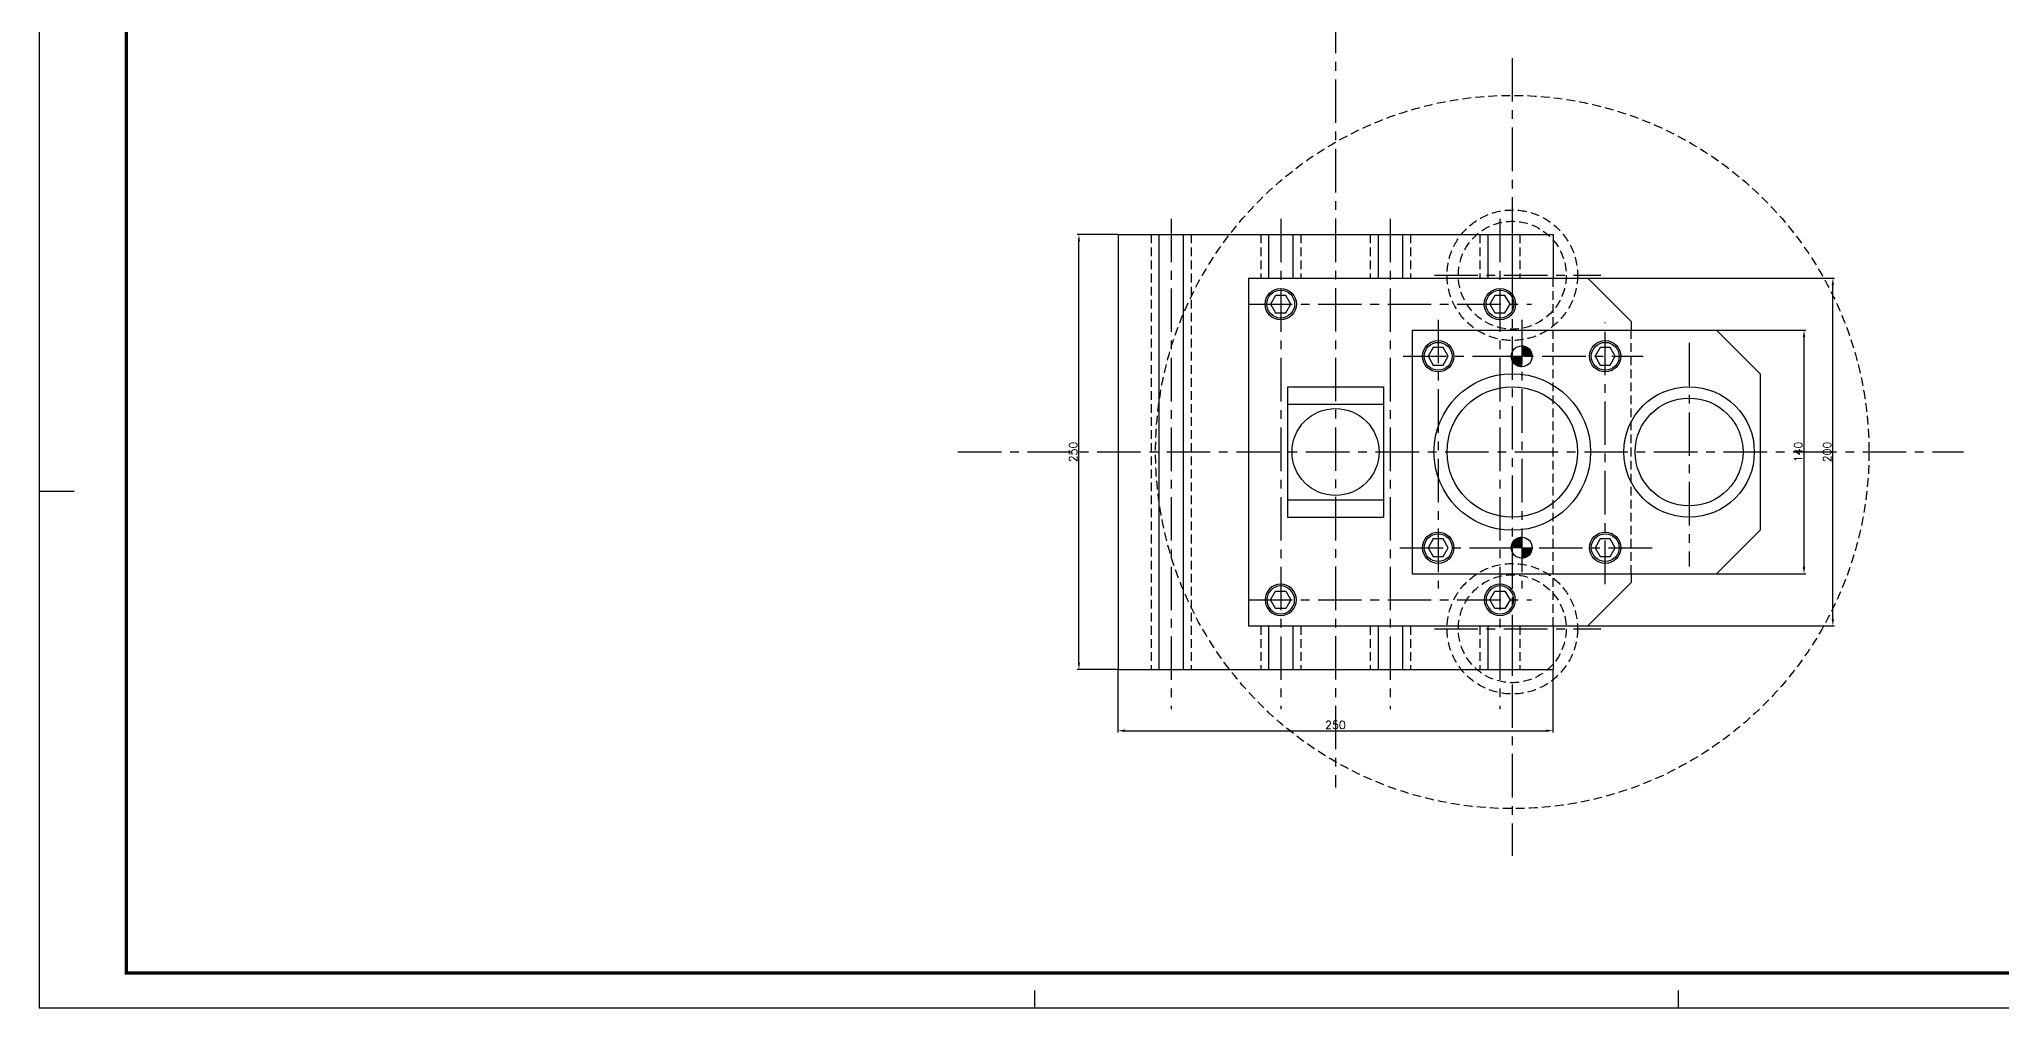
# Model space of a CAD drawing. Extents: x -21308 to -16735, y 11657 to 13517.
# Drawn here: x -18931 to -17803, y 11657 to 12214 of the extents above; entities that cross this region are included whole.
import ezdxf

# ---------------------------------------------------------------- set-up
doc = ezdxf.new("R2010")
doc.units = 0
doc.header["$LTSCALE"] = 20
doc.header["$MEASUREMENT"] = 0
doc.linetypes.add('CENTER', pattern=[2, 1.25, -0.25, 0.25, -0.25])
doc.linetypes.add('HIDDEN', pattern=[0.375, 0.25, -0.125])
doc.layers.get('0').update_dxf_attribs({"linetype": 'CONTINUOUS'})
doc.layers.get('DEFPOINTS').update_dxf_attribs({"linetype": 'CONTINUOUS'})
for name, color, linetype in [('CL', 1, 'CENTER'), ('CO', 3, 'CONTINUOUS'), ('OC', 1, 'HIDDEN')]:
    doc.layers.add(name, color=color, linetype=linetype)
doc.styles.add('ROMANS', font='ROMANS.SHX')
doc.dimstyles.new('2', dxfattribs={"dimscale": 2, "dimtxt": 2.3, "dimasz": 2, "dimexe": 0.5, "dimexo": 0.0625, "dimgap": 0.5, "dimtad": 1, "dimdec": 4, "dimdsep": 46, "dimtxsty": 'ROMANS', "dimcen": -2, "dimclrt": 7, "dimadec": 0, "dimazin": 0, "dimtfac": 0.869565, "dimtdec": 4, "dimtmove": 0, "dimatfit": 3, "dimfxl": 1, "dimtolj": 1, "dimarcsym": 0})

# ---------------------------------------------------------------- blocks, each defined once
blk = doc.blocks.new('12912S')
blk.add_lwpolyline([(-2.9, 5), (-5.8, 0), (-2.9, -5), (2.9, -5), (5.8, 0), (2.9, 5)], close=True)
blk.add_circle((0, 0), 9)
at = {"color": 1}
blk.add_circle((0, 0), 8, dxfattribs=at)
blk = doc.blocks.new('*D424')
at = {"layer": 'CO', "color": 0, "lineweight": -2}
for p, q in [((-17967, 12046.4), (-17915.9, 12046.4)), ((-17916.9, 11910.4), (-17916.9, 12042.4)), ((-17967, 11906.4), (-17915.9, 11906.4))]:
    blk.add_line(p, q, dxfattribs=at)
at = {"layer": 'CO', "color": 0}
for points in [[(-17917.6, 12042.4), (-17916.2, 12042.4), (-17916.9, 12046.4)], [(-17917.6, 11910.4), (-17916.2, 11910.4), (-17916.9, 11906.4)]]:
    blk.add_solid(points, dxfattribs=at)
at = {"layer": 'DEFPOINTS', "color": 0}
for p in [(-17967.2, 12046.4), (-17916.9, 12046.4), (-17967.2, 11906.4)]:
    blk.add_point(p, dxfattribs=at)
at = {"layer": 'CO', "color": 7, "insert": (-17920.2, 11976.4), "char_height": 4.6, "attachment_point": 5, "rotation": 90, "style": 'ROMANS'}
blk.add_mtext('\\A1;140', dxfattribs=at)
blk = doc.blocks.new('*D425')
at = {"layer": 'CO', "color": 0, "lineweight": -2}
for p, q in [((-18041, 12076.4), (-17899.3, 12076.4)), ((-17900.3, 11880.4), (-17900.3, 12072.4)), ((-18041, 11876.4), (-17899.3, 11876.4))]:
    blk.add_line(p, q, dxfattribs=at)
at = {"layer": 'CO', "color": 0}
for points in [[(-17901, 12072.4), (-17899.7, 12072.4), (-17900.3, 12076.4)], [(-17901, 11880.4), (-17899.7, 11880.4), (-17900.3, 11876.4)]]:
    blk.add_solid(points, dxfattribs=at)
at = {"layer": 'DEFPOINTS', "color": 0}
for p in [(-18041.2, 12076.4), (-17900.3, 12076.4), (-18041.2, 11876.4)]:
    blk.add_point(p, dxfattribs=at)
at = {"layer": 'CO', "color": 7, "insert": (-17903.6, 11976.4), "char_height": 4.6, "attachment_point": 5, "rotation": 90, "style": 'ROMANS'}
blk.add_mtext('\\A1;200', dxfattribs=at)
blk = doc.blocks.new('*D426')
at = {"layer": 'CO', "color": 0, "lineweight": -2}
for p, q in [((-18311.3, 12101.4), (-18334.6, 12101.4)), ((-18333.6, 11855.4), (-18333.6, 12097.4)), ((-18311.3, 11851.4), (-18334.6, 11851.4))]:
    blk.add_line(p, q, dxfattribs=at)
at = {"layer": 'CO', "color": 0}
for points in [[(-18334.3, 12097.4), (-18333, 12097.4), (-18333.6, 12101.4)], [(-18334.3, 11855.4), (-18333, 11855.4), (-18333.6, 11851.4)]]:
    blk.add_solid(points, dxfattribs=at)
at = {"layer": 'DEFPOINTS', "color": 0}
for p in [(-18333.6, 12101.4), (-18311.2, 12101.4), (-18311.2, 11851.4)]:
    blk.add_point(p, dxfattribs=at)
at = {"layer": 'CO', "color": 7, "insert": (-18336.9, 11976.4), "char_height": 4.6, "attachment_point": 5, "rotation": 90, "style": 'ROMANS'}
blk.add_mtext('\\A1;250', dxfattribs=at)
blk = doc.blocks.new('*D427')
at = {"layer": 'CO', "color": 0, "lineweight": -2}
for p, q in [((-18311.2, 11851.3), (-18311.2, 11815.2)), ((-18061.2, 11851.3), (-18061.2, 11815.2)), ((-18307.2, 11816.2), (-18065.2, 11816.2))]:
    blk.add_line(p, q, dxfattribs=at)
at = {"layer": 'CO', "color": 0}
for points in [[(-18307.2, 11816.9), (-18307.2, 11815.5), (-18311.2, 11816.2)], [(-18065.2, 11816.9), (-18065.2, 11815.5), (-18061.2, 11816.2)]]:
    blk.add_solid(points, dxfattribs=at)
at = {"layer": 'DEFPOINTS', "color": 0}
for p in [(-18311.2, 11851.4), (-18061.2, 11851.4), (-18061.2, 11816.2)]:
    blk.add_point(p, dxfattribs=at)
at = {"layer": 'CO', "color": 7, "insert": (-18186.2, 11819.5), "char_height": 4.6, "attachment_point": 5, "style": 'ROMANS'}
blk.add_mtext('\\A1;250', dxfattribs=at)
blk = doc.blocks.new('A1G')
for p, q in [((286, 5), (286, 0)), ((471, 5), (471, 0))]:
    blk.add_line(p, q)
blk.add_lwpolyline([(0, 0), (841, 0), (841, 594), (0, 594)], close=True)
at = {"const_width": 1}
blk.add_lwpolyline([(25, 10), (831, 10), (831, 584), (25, 584)], close=True, dxfattribs=at)
blk.add_lwpolyline([(0, 148.5), (10, 148.5)])

msp = doc.modelspace()

# ---------------------------------------------------------------- hatches: boundary and pattern name
at = {"layer": 'CO'}
h = msp.add_hatch(dxfattribs=at)
h.set_pattern_fill('ANSI31', color=256, style=0)
h.set_pattern_definition([(315, (421.12495, 23888.08841), (-0.08838834765, -0.08838834765), [])])
h.paths.add_polyline_path([(-18079.15947, 12025.40212, -0.287491941), (-18084.55947, 12028.78678), (-18084.55947, 12031.40212), (-18079.15947, 12031.40212)])
h.paths.add_polyline_path([(-18084.55947, 12028.78678, -0.1132370115), (-18085.15947, 12031.40212), (-18084.55947, 12031.40212)])
h.paths.add_polyline_path([(-18073.15947, 12031.40212), (-18079.15947, 12031.40212), (-18079.15947, 12037.40212, -0.4142135624)])
h = msp.add_hatch(dxfattribs=at)
h.set_pattern_fill('ANSI31', color=256, style=0)
h.set_pattern_definition([(45, (421.12495, 64.71584), (-0.08838834765, 0.08838834765), [])])
h.paths.add_polyline_path([(-18079.15947, 11927.40212, 0.287491941), (-18084.55947, 11924.01746), (-18084.55947, 11921.40212), (-18079.15947, 11921.40212)])
h.paths.add_polyline_path([(-18084.55947, 11924.01746, 0.1132370115), (-18085.15947, 11921.40212), (-18084.55947, 11921.40212)])
h.paths.add_polyline_path([(-18073.15947, 11921.40212), (-18079.15947, 11921.40212), (-18079.15947, 11915.40212, 0.4142135624)])

# ---------------------------------------------------------------- linework, layer by layer
for p, q in [((-18311.15947, 12101.40212), (-18311.15947, 11851.40212)), ((-18311.15947, 12101.40212), (-18061.15947, 12101.40212)), ((-18287.65947, 12101.40212), (-18287.65947, 11851.40212)), ((-18273.65947, 12101.40212), (-18273.65947, 11851.40212)), ((-18224.65947, 12101.40212), (-18224.65947, 12076.40212)), ((-18210.65947, 12101.40212), (-18210.65947, 12076.40212)), ((-18161.65947, 12101.40212), (-18161.65947, 12076.40212)), ((-18147.65947, 12101.40212), (-18147.65947, 12076.40212)), ((-18098.65947, 12101.40212), (-18098.65947, 12076.40212)), ((-18084.65947, 12101.40212), (-18084.65947, 12076.40212)), ((-18061.15947, 12101.40212), (-18061.15947, 12076.40212)), ((-18236.15947, 12076.40212), (-18041.15947, 12076.40212)), ((-18236.15947, 12076.40212), (-18236.15947, 11876.40212)), ((-18041.15947, 12076.40212), (-18016.15947, 12051.40212)), ((-18142.15947, 12046.40212), (-18142.15947, 11906.40212)), ((-18142.15947, 12046.40212), (-17967.15947, 12046.40212)), ((-18016.15947, 12051.40212), (-18016.15947, 12046.40212)), ((-17967.15947, 12046.40212), (-17942.15947, 12021.40212)), ((-18213.65947, 12013.90212), (-18213.65947, 11938.90212)), ((-18213.65947, 12013.90212), (-18158.65947, 12013.90212)), ((-18158.65947, 12013.90212), (-18158.65947, 11938.90212)), ((-17942.15947, 12021.40212), (-17942.15947, 11931.40212)), ((-18213.65947, 12003.90212), (-18158.65947, 12003.90212)), ((-18213.65947, 11948.90212), (-18158.65947, 11948.90212)), ((-18213.65947, 11938.90212), (-18158.65947, 11938.90212)), ((-17942.15947, 11931.40212), (-17967.15947, 11906.40212)), ((-18142.15947, 11906.40212), (-17967.15947, 11906.40212)), ((-18041.15947, 11876.40212), (-18016.15947, 11901.40212)), ((-18016.15947, 11906.40212), (-18016.15947, 11901.40212)), ((-18236.15947, 11876.40212), (-18041.15947, 11876.40212)), ((-18224.65947, 11876.40212), (-18224.65947, 11851.40212)), ((-18210.65947, 11876.40212), (-18210.65947, 11851.40212)), ((-18161.65947, 11876.40212), (-18161.65947, 11851.40212)), ((-18147.65947, 11876.40212), (-18147.65947, 11851.40212)), ((-18098.65947, 11876.40212), (-18098.65947, 11851.40212)), ((-18084.65947, 11876.40212), (-18084.65947, 11851.40212)), ((-18061.15947, 11876.40212), (-18061.15947, 11851.40212)), ((-18311.15947, 11851.40212), (-18061.15947, 11851.40212))]:
    msp.add_line(p, q)
for centre, radius in [((-18079.15947, 12031.40212), 6), ((-18084.55947, 11976.40212), 45), ((-18084.55947, 11976.40212), 37.5), ((-17982.95947, 11976.40212), 37.5), ((-18186.15947, 11976.40212), 25), ((-17982.95947, 11976.40212), 31), ((-18079.15947, 11921.40212), 6)]:
    msp.add_circle(centre, radius)
at = {"layer": 'CL'}
for p, q in [((-18186.15947, 12750.5642), (-18186.15947, 11783.52088)), ((-18084.55947, 12202.829), (-18084.55947, 11744.25616)), ((-18280.65947, 12110.44672), (-18280.65947, 11828.56362)), ((-18217.65947, 12110.44672), (-18217.65947, 11828.56362)), ((-18154.65947, 12110.44672), (-18154.65947, 11828.56362)), ((-18091.65947, 12110.44672), (-18091.65947, 11828.56362)), ((-18129.34272, 12078.00212), (-18033.75713, 12078.00212)), ((-18236.15947, 12061.40212), (-18073.53825, 12061.40212)), ((-18127.15947, 12052.42336), (-18127.15947, 11897.91528)), ((-18079.15947, 12052.42336), (-18079.15947, 11897.91528)), ((-18031.15947, 11900.48128), (-18031.15947, 12050.87325)), ((-17982.95947, 12039.1928), (-17982.95947, 11910.60039)), ((-18147.3503, 12031.40212), (-18009.40171, 12031.40212)), ((-18403.15471, 11976.40212), (-17825.2258, 11976.40212)), ((-18149.20817, 11921.40212), (-18000.03381, 11921.40212)), ((-18236.15947, 11891.40212), (-18073.53825, 11891.40212)), ((-18129.34272, 11874.80212), (-18033.75713, 11874.80212))]:
    msp.add_line(p, q, dxfattribs=at)
at = {"layer": 'OC'}
for p, q in [((-18292.15947, 12101.40212), (-18292.15947, 11851.40212)), ((-18269.15947, 12101.40212), (-18269.15947, 11851.40212)), ((-18229.15947, 12101.40212), (-18229.15947, 12076.40212)), ((-18206.15947, 12101.40212), (-18206.15947, 12076.40212)), ((-18166.15947, 12101.40212), (-18166.15947, 12076.40212)), ((-18143.15947, 12101.40212), (-18143.15947, 12076.40212)), ((-18103.15947, 12101.40212), (-18103.15947, 12076.40212)), ((-18080.15947, 12101.40212), (-18080.15947, 12076.40212)), ((-18061.15947, 11876.40212), (-18061.15947, 12076.40212)), ((-18016.15947, 11906.40212), (-18016.15947, 12046.40212)), ((-18229.15947, 11876.40212), (-18229.15947, 11851.40212)), ((-18206.15947, 11876.40212), (-18206.15947, 11851.40212)), ((-18166.15947, 11876.40212), (-18166.15947, 11851.40212)), ((-18143.15947, 11876.40212), (-18143.15947, 11851.40212)), ((-18103.15947, 11876.40212), (-18103.15947, 11851.40212)), ((-18080.15947, 11876.40212), (-18080.15947, 11851.40212))]:
    msp.add_line(p, q, dxfattribs=at)
for centre, radius in [((-18084.55947, 11976.40212), 205), ((-18084.55947, 12078.00212), 37.5), ((-18084.55947, 12078.00212), 31), ((-18084.55947, 11874.80212), 37.5), ((-18084.55947, 11874.80212), 31)]:
    msp.add_circle(centre, radius, dxfattribs=at)

# ---------------------------------------------------------------- block references
at = {"xscale": 2, "yscale": 2, "zscale": 2}
msp.add_blockref('A1G', (-18931.14979, 11656.97183), dxfattribs=at)
for p in [(-18217.65947, 12061.40212), (-18091.65947, 12061.40212), (-18127.15947, 12031.40212), (-18031.15947, 12031.40212), (-18127.15947, 11921.40212), (-18031.15947, 11921.40212)]:
    msp.add_blockref('12912S', p)
at = {"xscale": -1, "rotation": 180}
for p in [(-18217.65947, 11891.40212), (-18091.65947, 11891.40212)]:
    msp.add_blockref('12912S', p, dxfattribs=at)

# ---------------------------------------------------------------- dimensions: what is measured, and where the dimension line sits
at = {"layer": 'CO'}
for base, p1, p2, picture, middle in [((-18333.63273, 12101.40212), (-18311.15947, 11851.40212), (-18311.15947, 12101.40212), '*D426', (-18336.93273, 11976.40212)), ((-17900.34385, 12076.40212), (-18041.15947, 11876.40212), (-18041.15947, 12076.40212), '*D425', (-17903.64385, 11976.40212)), ((-17916.8868, 12046.40212), (-17967.15947, 11906.40212), (-17967.15947, 12046.40212), '*D424', (-17920.1868, 11976.40212))]:
    dim = msp.add_linear_dim(base=base, p1=p1, p2=p2, angle=90, dimstyle='2', dxfattribs=at)
    dim.commit()
    dim.dimension.update_dxf_attribs({"geometry": picture, "text_midpoint": middle})
dim = msp.add_linear_dim(base=(-18061.15947, 11816.19239), p1=(-18311.15947, 11851.40212), p2=(-18061.15947, 11851.40212), dimstyle='2', dxfattribs=at)
dim.commit()
dim.dimension.update_dxf_attribs({"geometry": '*D427', "text_midpoint": (-18186.15947, 11819.49239)})

doc.saveas('drawing.dxf')
